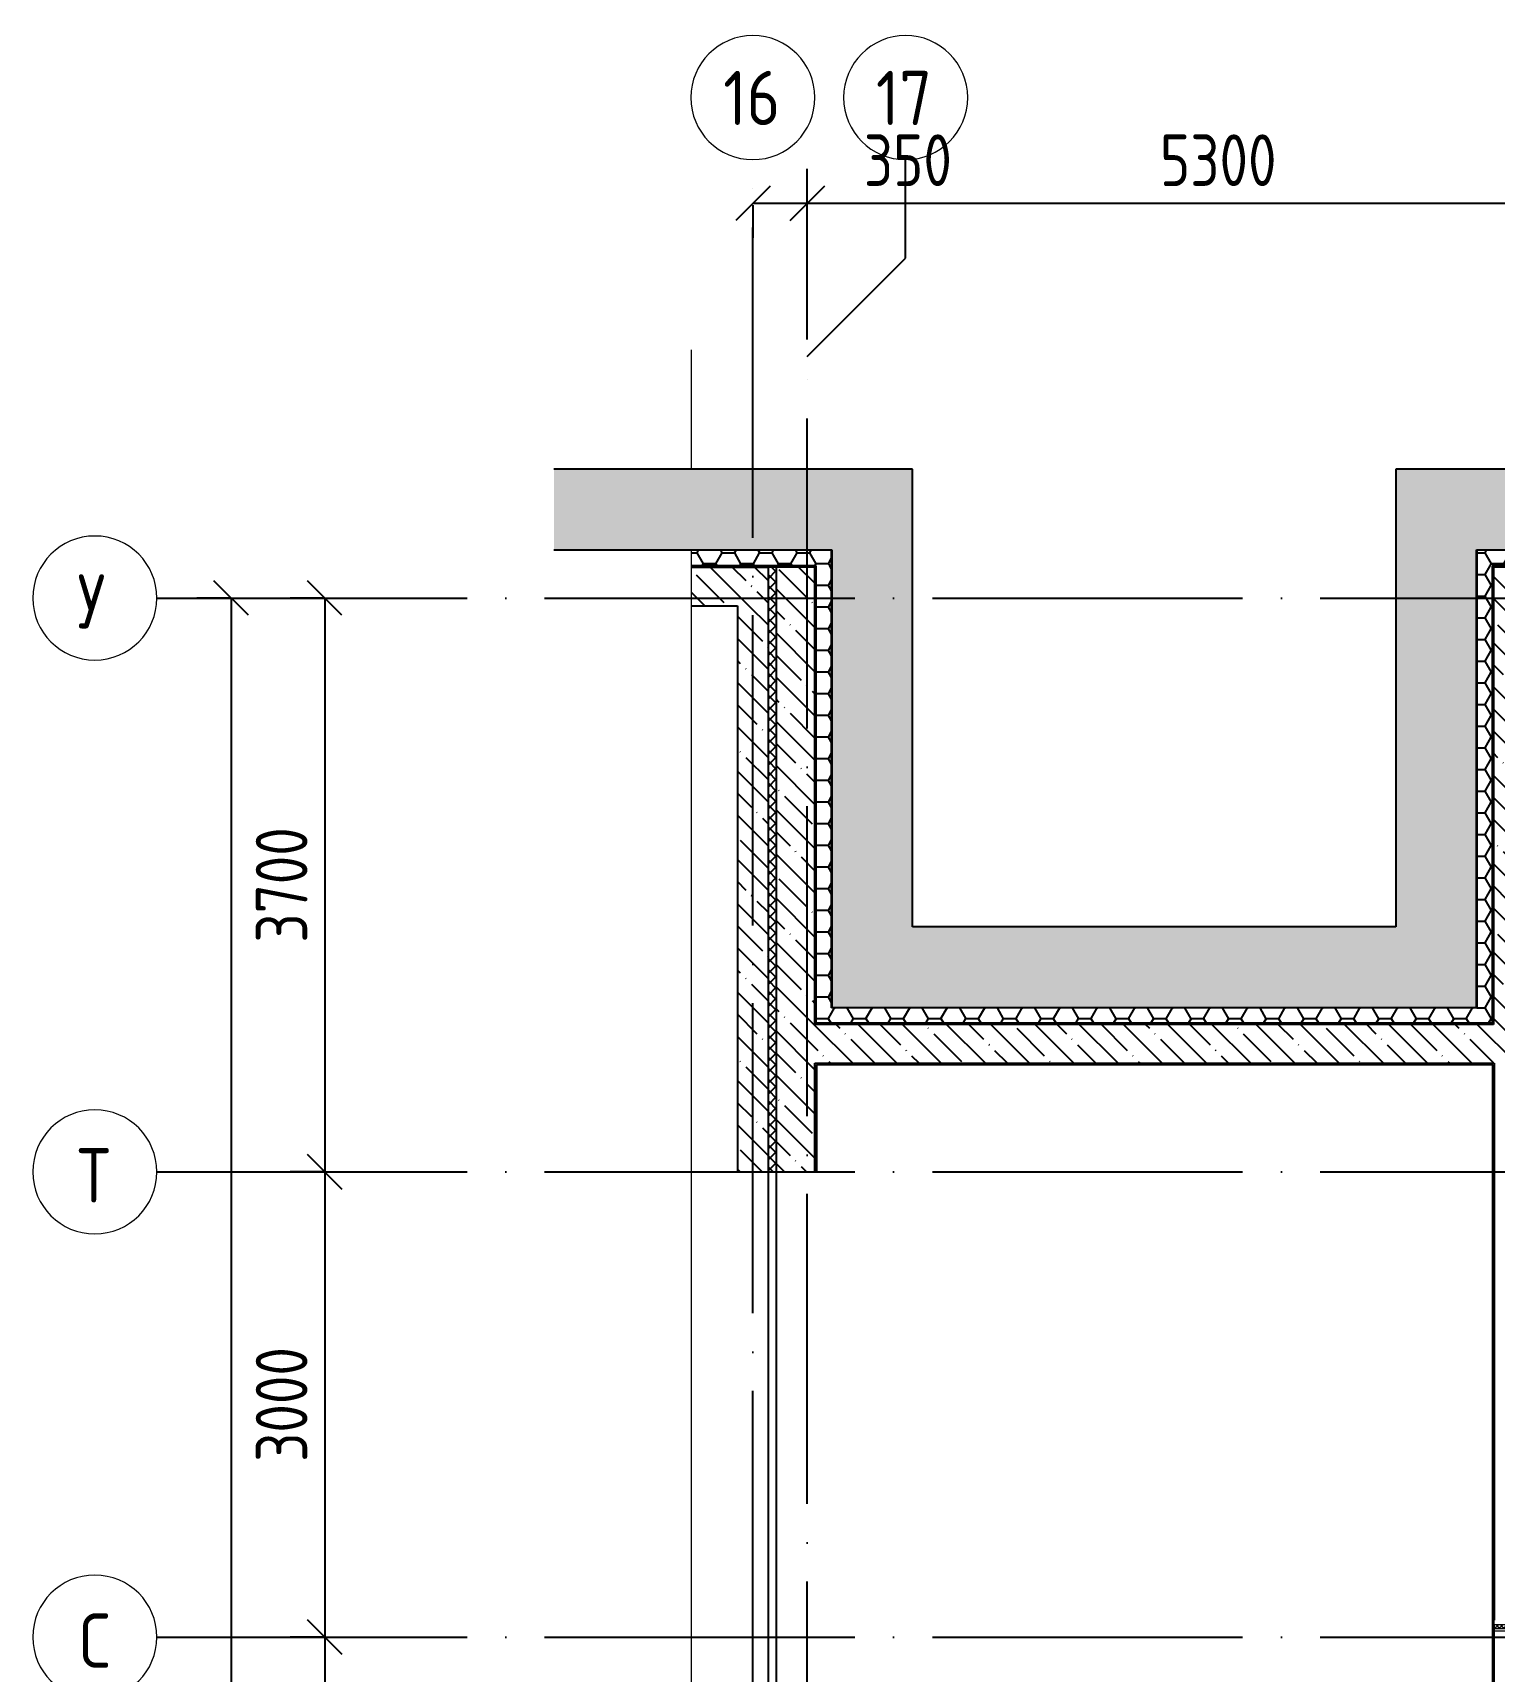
# Model space of a CAD drawing. Header units: millimetres. Extents: x -68946 to 690821, y -552984 to 293768.
# Drawn here: x 75505 to 84928, y 166341 to 176906 of the extents above; entities that cross this region are included whole.
import ezdxf

# ---------------------------------------------------------------- set-up
doc = ezdxf.new("R2010")
doc.units = ezdxf.units.MM
doc.linetypes.add('ADSK_Линия сетки', pattern=[2500, 2000, -250, 0, -250])
doc.layers.get('Defpoints').update_dxf_attribs({"color": 250})
for name, color, linetype, lineweight in [('A-ANNO-DIMS', 250, 'Continuous', 9), ('A-DETL-2', 250, 'Continuous', 5), ('A-DETL-GENF-1', 250, 'Continuous', 5), ('A-DOOR', 250, 'Continuous', 5), ('A-DOOR-1', 250, 'Continuous', 13), ('A-DOOR-FRAM', 250, 'Continuous', 5), ('A-FLOR-1', 250, 'Continuous', 5), ('A-WALL', 250, 'Continuous', 9), ('A-WALL-1', 250, 'Continuous', 50), ('A-WALL-2', 250, 'Continuous', 5), ('A-WALL-3', 250, 'Continuous', 13), ('I-WALL-1', 250, 'Continuous', 5), ('Оси', 250, 'Continuous', 9), ('Оси-1', 250, 'ADSK_Линия сетки', 9)]:
    doc.layers.add(name, color=color, linetype=linetype, lineweight=lineweight)
doc.styles.add('GOST Common', font='', dxfattribs={"width": 0.9, "height": 350})
doc.styles.get("Standard").update_dxf_attribs({"font": 'ГОСТ тип А.ttf'})
doc.styles.get('GOST Common').set_extended_font_data('GOST Common')
doc.dimstyles.new('А3', dxfattribs={"dimtxt": 333, "dimasz": 222, "dimexe": 222, "dimexo": 111, "dimgap": 111, "dimtad": 1, "dimtoh": 1, "dimdec": 0, "dimrnd": 0.0015, "dimzin": 0, "dimdsep": 46, "dimtxsty": 'Standard', "dimblk": 'OBLIQUE', "dimcen": 0, "dimclrd": 7, "dimclre": 7, "dimclrt": 7, "dimadec": 0, "dimazin": 0, "dimtfac": 1, "dimtdec": 0, "dimtofl": 0, "dimtmove": 0, "dimatfit": 3, "dimfxl": 1, "dimtolj": 1, "dimtzin": 0, "dimarcsym": 0})
pattern_1 = [(135, (10997.54, 114885.93), (-142.5612, -142.5612), []), (135, (11140.1, 114885.93), (-142.5612, -142.5612), [252.016, -50.403, 3.353, -47.05])]
pattern_2 = [(0, (10997.54, 114885.926), (120.968, 69.841), [80.645, -161.29]), (120, (10997.54, 114885.926), (-120.96808, 69.84086), [80.645, -161.29]), (60, (10997.54, 114885.926), (-8e-05, 139.68186), [0, -161.29, 80.645, 0])]

# ---------------------------------------------------------------- blocks, each defined once
blk = doc.blocks.new('Дверь_СКБ_1Ст_Внутренняя - СОШ_Д-1п_Дв_1200x2100h-31541112-АР1_Кладочный план подвала_ Блок 2_ 3')
at = {"layer": 'A-DOOR'}
h = blk.add_hatch(dxfattribs=at)
h.set_pattern_fill('FP_8', color=256, style=0, pattern_type=2)
h.set_pattern_definition([(135, (1701.41, 164.685), (-14.14214, -14.14214), []), (225, (1701.41, 164.685), (14.14214, -14.14214), [])])
h.paths.add_polyline_path([(612.5, 100), (587.5, 100), (587.5, -100), (612.5, -100)])
at = {"layer": 'A-DOOR-FRAM'}
h = blk.add_hatch(dxfattribs=at)
h.set_pattern_fill('FP_9', color=256, style=0, pattern_type=2)
h.set_pattern_definition([(45, (-421.384, 164.685), (-14.1421, 14.1421), []), (135, (-421.384, 164.685), (-14.1421, -14.1421), [])])
h.paths.add_polyline_path([(-562.5, 100), (-587.5, 100), (-587.5, -100), (-562.5, -100)])
at = {"layer": 'A-DOOR'}
blk.add_arc((562.5, 100), 1100, 90, 180, dxfattribs=at)
at = {"layer": 'A-DOOR-1'}
for p, q in [((562.5, 1200), (522.5, 1200)), ((522.5, 1200), (522.5, 100)), ((562.5, 100), (562.5, 1200)), ((522.5, 100), (562.5, 100))]:
    blk.add_line(p, q, dxfattribs=at)
at = {"layer": 'A-DOOR-FRAM'}
for p, q in [((-547.5, 108), (-617.5, 108)), ((-617.5, 108), (-617.5, 100)), ((-547.5, 100), (-547.5, 108)), ((642.5, 108), (572.5, 108)), ((572.5, 108), (572.5, 100)), ((642.5, 100), (642.5, 108)), ((-617.5, 100), (-547.5, 100)), ((-562.5, 100), (-587.5, 100)), ((-587.5, 100), (-587.5, -100)), ((-537.5, 100), (-562.5, 100)), ((-562.5, 100), (-562.5, 20)), ((-562.5, -100), (-562.5, 100)), ((-547.5, 100), (-562.5, 100)), ((-562.5, 100), (-562.5, 99)), ((-562.5, 99), (-547.5, 99)), ((-562.5, 20), (-527.5, 20)), ((-547.5, 20), (-562.5, 20)), ((-562.5, 20), (-562.5, -100)), ((-547.5, 99), (-547.5, 100)), ((-547.5, -100), (-547.5, 20)), ((-537.5, 60), (-537.5, 100)), ((-527.5, 60), (-537.5, 60)), ((-527.5, 20), (-527.5, 60)), ((562.5, 60), (552.5, 60)), ((552.5, 60), (552.5, 20)), ((552.5, 20), (587.5, 20)), ((562.5, 100), (562.5, 60)), ((587.5, 100), (562.5, 100)), ((587.5, 100), (572.5, 100)), ((572.5, 100), (572.5, 99)), ((572.5, 100), (642.5, 100)), ((572.5, 99), (587.5, 99)), ((587.5, 20), (572.5, 20)), ((572.5, 20), (572.5, -100)), ((587.5, 20), (587.5, 100)), ((612.5, 100), (587.5, 100)), ((587.5, 100), (587.5, -100)), ((587.5, 99), (587.5, 100)), ((587.5, -100), (587.5, 20)), ((612.5, -100), (612.5, 100)), ((-547.5, -100), (-617.5, -100)), ((-617.5, -100), (-617.5, -108)), ((-587.5, -100), (-562.5, -100)), ((-562.5, -100), (-547.5, -100)), ((-547.5, -108), (-547.5, -100)), ((572.5, -100), (587.5, -100)), ((642.5, -100), (572.5, -100)), ((572.5, -100), (572.5, -108)), ((587.5, -100), (612.5, -100)), ((642.5, -108), (642.5, -100)), ((-617.5, -108), (-547.5, -108)), ((572.5, -108), (642.5, -108))]:
    blk.add_line(p, q, dxfattribs=at)
blk = doc.blocks.new('DET_L_Линия разрыва1 - М10 2-30485202-АР1_Кладочный план подвала_ Блок 2_ 3')
at = {"layer": 'A-DETL-GENF-1'}
for p, q in [((9380, 0), (17410, 0)), ((17930, 0), (18700, 0))]:
    blk.add_line(p, q, dxfattribs=at)
blk = doc.blocks.new('Ось сетки - Круг_Ø8 мм-39983606-АР1_Кладочный план подвала_ Блок 2_ 3')
at = {"layer": 'Оси'}
for start, end in [(360, 180), (180, 360)]:
    blk.add_arc((0, 0), 4, start, end, dxfattribs=at)
blk = doc.blocks.new('_Oblique')
at = {"color": 0, "linetype": 'ByBlock', "lineweight": -2}
blk.add_line((-0.5, -0.5), (0.5, 0.5), dxfattribs=at)
blk = doc.blocks.new('*D5216')
at = {"layer": 'A-ANNO-DIMS', "color": 7, "lineweight": -2, "transparency": 16777216}
for p, q in [((77376, 173261), (77165, 173261)), ((77387, 173261), (77387, 169561)), ((77376, 169561), (77165, 169561))]:
    blk.add_line(p, q, dxfattribs=at)
at = {"layer": 'Defpoints', "color": 0, "lineweight": 30, "transparency": 16777216}
for p in [(77487, 173261), (77387, 169561), (77487, 169561)]:
    blk.add_point(p, dxfattribs=at)
at = {"layer": 'A-ANNO-DIMS', "color": 7, "lineweight": -2, "transparency": 16777216, "xscale": 222, "yscale": 222, "zscale": 222}
for p, rotation in [((77387, 173261), 90), ((77387, 169561), 270)]:
    blk.add_blockref('_Oblique', p, dxfattribs=dict(at, rotation=rotation))
at = {"layer": 'A-ANNO-DIMS', "color": 7, "lineweight": -2, "transparency": 16777216, "insert": (77109, 171411), "char_height": 333, "width": 2.48, "attachment_point": 5, "rotation": 90}
blk.add_mtext('\\A1;3700', dxfattribs=at)
blk = doc.blocks.new('*D5217')
at = {"layer": 'A-ANNO-DIMS', "color": 7, "lineweight": -2, "transparency": 16777216}
for p, q in [((77376, 169561), (77165, 169561)), ((77387, 169561), (77387, 166561)), ((77376, 166561), (77165, 166561))]:
    blk.add_line(p, q, dxfattribs=at)
at = {"layer": 'Defpoints', "color": 0, "lineweight": 30, "transparency": 16777216}
for p in [(77487, 169561), (77387, 166561), (77487, 166561)]:
    blk.add_point(p, dxfattribs=at)
at = {"layer": 'A-ANNO-DIMS', "color": 7, "lineweight": -2, "transparency": 16777216, "xscale": 222, "yscale": 222, "zscale": 222}
for p, rotation in [((77387, 169561), 90), ((77387, 166561), 270)]:
    blk.add_blockref('_Oblique', p, dxfattribs=dict(at, rotation=rotation))
at = {"layer": 'A-ANNO-DIMS', "color": 7, "lineweight": -2, "transparency": 16777216, "insert": (77109, 168061), "char_height": 333, "width": 2.48, "attachment_point": 5, "rotation": 90}
blk.add_mtext('\\A1;3000', dxfattribs=at)
blk = doc.blocks.new('*D5218')
at = {"layer": 'A-ANNO-DIMS', "color": 7, "lineweight": -2, "transparency": 16777216}
for p, q in [((77376, 166561), (77165, 166561)), ((77387, 166561), (77387, 165861)), ((77376, 165861), (77165, 165861)), ((77387, 165861), (77387, 165639)), ((77387, 165639), (76643, 165639))]:
    blk.add_line(p, q, dxfattribs=at)
at = {"layer": 'Defpoints', "color": 0, "lineweight": 30, "transparency": 16777216}
for p in [(77487, 166561), (77387, 165861), (77487, 165861)]:
    blk.add_point(p, dxfattribs=at)
at = {"layer": 'A-ANNO-DIMS', "color": 7, "lineweight": -2, "transparency": 16777216, "xscale": 222, "yscale": 222, "zscale": 222}
for p, rotation in [((77387, 166561), 90), ((77387, 165861), 270)]:
    blk.add_blockref('_Oblique', p, dxfattribs=dict(at, rotation=rotation))
at = {"layer": 'A-ANNO-DIMS', "color": 7, "lineweight": -2, "transparency": 16777216, "insert": (76959, 165916), "char_height": 333, "width": 1.86, "attachment_point": 5}
blk.add_mtext('\\A1;700', dxfattribs=at)
blk = doc.blocks.new('*D5164')
at = {"layer": 'A-ANNO-DIMS', "color": 7, "lineweight": -2, "transparency": 16777216}
for p, q in [((76773, 173261), (76562, 173261)), ((76784, 173261), (76784, 114911)), ((76773, 114911), (76562, 114911))]:
    blk.add_line(p, q, dxfattribs=at)
at = {"layer": 'Defpoints', "color": 0, "lineweight": 30, "transparency": 16777216}
for p in [(76884, 173261), (76784, 114911), (76884, 114911)]:
    blk.add_point(p, dxfattribs=at)
at = {"layer": 'A-ANNO-DIMS', "color": 7, "lineweight": -2, "transparency": 16777216, "xscale": 222, "yscale": 222, "zscale": 222}
for p, rotation in [((76784, 173261), 90), ((76784, 114911), 270)]:
    blk.add_blockref('_Oblique', p, dxfattribs=dict(at, rotation=rotation))
at = {"layer": 'A-ANNO-DIMS', "color": 7, "lineweight": -2, "transparency": 16777216, "insert": (76507, 144086), "char_height": 333, "width": 3.1, "attachment_point": 5, "rotation": 90}
blk.add_mtext('\\A1;58350', dxfattribs=at)
blk = doc.blocks.new('*D5110')
at = {"layer": 'A-ANNO-DIMS', "color": 7, "lineweight": -2, "transparency": 16777216}
for p, q in [((80498, 174929), (80498, 176028)), ((80148, 175806), (80498, 175806)), ((80498, 175806), (81574, 175806)), ((80148, 175795), (80148, 175584))]:
    blk.add_line(p, q, dxfattribs=at)
at = {"layer": 'Defpoints', "color": 0, "lineweight": 30, "transparency": 16777216}
for p in [(80148, 175906), (80498, 175806), (80498, 174818)]:
    blk.add_point(p, dxfattribs=at)
at = {"layer": 'A-ANNO-DIMS', "color": 7, "lineweight": -2, "transparency": 16777216, "xscale": 222, "yscale": 222, "zscale": 222, "rotation": 180}
blk.add_blockref('_Oblique', (80148, 175806), dxfattribs=at)
at = {"layer": 'A-ANNO-DIMS', "color": 7, "lineweight": -2, "transparency": 16777216, "xscale": 222, "yscale": 222, "zscale": 222}
blk.add_blockref('_Oblique', (80498, 175806), dxfattribs=at)
at = {"layer": 'A-ANNO-DIMS', "color": 7, "lineweight": -2, "transparency": 16777216, "insert": (81147, 176084), "char_height": 333, "width": 1.86, "attachment_point": 5}
blk.add_mtext('\\A1;350', dxfattribs=at)
blk = doc.blocks.new('*D5111')
at = {"layer": 'A-ANNO-DIMS', "color": 7, "lineweight": -2, "transparency": 16777216}
for p, q in [((80498, 174929), (80498, 176028)), ((80498, 175806), (85798, 175806)), ((85798, 175795), (85798, 175584))]:
    blk.add_line(p, q, dxfattribs=at)
at = {"layer": 'Defpoints', "color": 0, "lineweight": 30, "transparency": 16777216}
for p in [(85798, 175906), (85798, 175806), (80498, 174818)]:
    blk.add_point(p, dxfattribs=at)
at = {"layer": 'A-ANNO-DIMS', "color": 7, "lineweight": -2, "transparency": 16777216, "xscale": 222, "yscale": 222, "zscale": 222, "rotation": 180}
blk.add_blockref('_Oblique', (80498, 175806), dxfattribs=at)
at = {"layer": 'A-ANNO-DIMS', "color": 7, "lineweight": -2, "transparency": 16777216, "xscale": 222, "yscale": 222, "zscale": 222}
blk.add_blockref('_Oblique', (85798, 175806), dxfattribs=at)
at = {"layer": 'A-ANNO-DIMS', "color": 7, "lineweight": -2, "transparency": 16777216, "insert": (83148, 176084), "char_height": 333, "width": 2.48, "attachment_point": 5}
blk.add_mtext('\\A1;5300', dxfattribs=at)

msp = doc.modelspace()

# ---------------------------------------------------------------- hatches: boundary and pattern name
at = {"layer": 'A-DETL-GENF-1', "lineweight": -2}
h = msp.add_hatch(dxfattribs=at)
h.set_pattern_fill('FP_124', color=256, style=0, pattern_type=2)
h.set_pattern_definition([(135, (11421.8, 114885.93), (-424.26407, 3e-14), [600, 0, 0, 0]), (45, (10997.54, 114885.93), (-424.26407, 0), [600, 0, 0, 0]), (45, (10997.54, 115098.06), (-424.26407, 0), [150, -450]), (135, (11315.74, 115204.12), (-424.26407, 3e-14), [150, -450]), (45, (11315.74, 114992), (-424.26407, 0), [150, -450]), (135, (11209.67, 114885.93), (-424.26407, 3e-14), [150, -450])])
h.paths.add_polyline_path([(164577.5167, 114080.9267), (164577.5167, 174490.9262), (146867.5374, 174490.9262), (146867.5253, 174090.9262), (132367.5473, 174090.9262), (132367.5473, 172390.9267), (129627.538, 172390.9267), (129627.538, 174090.9262), (120727.5383, 174090.9262), (120727.5383, 174490.9262), (87962.538, 174490.9262), (87962.538, 174090.9267), (84292.5374, 174090.9267), (84292.5374, 171140.9262), (81177.5374, 171140.9262), (81177.5374, 174090.9267), (78864.3215, 174090.9267), (78864.3215, 173570.9267), (80657.5374, 173570.9267), (80657.5374, 170620.9262), (84812.5374, 170620.9262), (84812.5374, 173570.9267), (88482.538, 173570.9267), (88482.538, 173970.9262), (120207.5383, 173970.9262), (120207.5383, 173570.9262), (129107.538, 173570.9262), (129107.538, 171870.9267), (132887.5473, 171870.9267), (132887.5473, 173570.9262), (147387.5374, 173570.9262), (147387.5374, 173970.9262), (164057.5167, 173970.9262), (164057.5167, 114600.9267), (147387.5977, 114600.9267), (147387.5977, 127320.9262), (136557.5374, 127320.9262), (136557.5374, 124800.9267), (124737.538, 124800.9267), (124737.538, 133800.9262), (115587.538, 133800.9262), (115587.538, 141000.9267), (80187.5374, 141000.9267), (80187.5374, 158100.9262), (78864.3215, 158100.9262), (78864.3215, 157580.9262), (79667.5374, 157580.9262), (79667.5374, 140480.9267), (115067.538, 140480.9267), (115067.538, 133280.9262), (124217.538, 133280.9262), (124217.538, 124280.9267), (137077.5374, 124280.9267), (137077.5374, 126800.9262), (146867.5977, 126800.9262), (146867.5977, 114080.9267), (159660.2072, 114080.9267)])
at = {"layer": 'A-WALL', "lineweight": -2}
for points in [[(80547.5374, 173460.9267), (80555.5374, 173460.9267), (80555.5374, 173468.9267), (79751.5299, 173468.9267), (79751.5299, 173460.9267), (80297.5374, 173460.9267)], [(80555.5374, 170510.9262), (80555.5374, 173460.9267), (80547.5374, 173460.9267), (80547.5374, 170510.9262)], [(88592.538, 173460.9267), (88592.538, 173468.9267), (84914.5374, 173468.9267), (84914.5374, 173460.9267), (88290.5081, 173460.9267)], [(84922.5374, 170510.9262), (84922.5374, 173460.9267), (84914.5374, 173460.9267), (84914.5374, 170510.9262)], [(84812.5374, 170510.9262), (84914.5374, 170510.9262), (84914.5374, 170518.9262), (80555.5374, 170518.9262), (80555.5374, 170510.9262), (84250.7138, 170510.9262)]]:
    msp.add_hatch(color=256, dxfattribs=at).paths.add_polyline_path(points)
at = {"layer": 'A-WALL-2', "lineweight": -2}
h = msp.add_hatch(dxfattribs=at)
h.set_pattern_fill('FP_3', color=256, style=0, pattern_type=2)
h.set_pattern_definition(pattern_2)
h.paths.add_polyline_path([(80555.5374, 173468.9267), (80655.5374, 173468.9267), (80655.5374, 173568.9267), (79751.5299, 173568.9267), (79751.5299, 173468.9267)])
h = msp.add_hatch(dxfattribs=at)
h.set_pattern_fill('FP_3', color=256, style=0, pattern_type=2)
h.set_pattern_definition(pattern_2)
h.paths.add_polyline_path([(88584.538, 173468.9267), (88584.538, 173568.9267), (84814.5374, 173568.9267), (84814.5374, 173468.9267), (88290.5081, 173468.9267)])
h = msp.add_hatch(dxfattribs=at)
h.set_pattern_fill('FP_3', color=256, style=0, pattern_type=2)
h.set_pattern_definition(pattern_2)
h.paths.add_polyline_path([(80555.5374, 170518.9262), (80655.5374, 170518.9262), (80655.5374, 173460.9267), (80657.5374, 173460.9267), (80657.5374, 173468.9267), (80555.5374, 173468.9267), (80555.5374, 172355.2998)])
h = msp.add_hatch(dxfattribs=at)
h.set_pattern_fill('FP_3', color=256, style=0, pattern_type=2)
h.set_pattern_definition(pattern_2)
h.paths.add_polyline_path([(84814.5374, 170518.9262), (84914.5374, 170518.9262), (84914.5374, 173468.9267), (84812.5374, 173468.9267), (84812.5374, 173460.9267), (84814.5374, 173460.9267), (84814.5374, 170618.9262)])
h = msp.add_hatch(dxfattribs=at)
h.set_pattern_fill('FP_3', color=256, style=0, pattern_type=2)
h.set_pattern_definition(pattern_2)
h.paths.add_polyline_path([(84812.5374, 170518.9262), (84814.5374, 170518.9262), (84814.5374, 170618.9262), (80655.5374, 170618.9262), (80655.5374, 170518.9262), (84250.7138, 170518.9262)])
at = {"layer": 'I-WALL-1', "lineweight": -2}
h = msp.add_hatch(dxfattribs=at)
h.set_pattern_fill('FP_1', color=256, style=0, pattern_type=2)
h.set_pattern_definition(pattern_1)
h.paths.add_polyline_path([(80247.5374, 173210.9267), (80247.5374, 173460.9267), (79751.5299, 173460.9267), (79751.5299, 173210.9267), (80047.5374, 173210.9267)])
h = msp.add_hatch(dxfattribs=at)
h.set_pattern_fill('FP_110', color=256, style=0, pattern_type=2)
h.set_pattern_definition([(45, (10997.537, 114885.926), (-35.35534, 35.35534), []), (135, (10997.537, 114885.926), (-35.35534, -35.35534), [])])
h.paths.add_polyline_path([(80297.5374, 169560.9262), (80297.5374, 173460.9267), (80247.5374, 173460.9267), (80247.5374, 169560.9262)])
h = msp.add_hatch(dxfattribs=at)
h.set_pattern_fill('FP_1', color=256, style=0, pattern_type=2)
h.set_pattern_definition(pattern_1)
h.paths.add_polyline_path([(80297.5374, 169560.9262), (80547.5374, 169560.9262), (80547.5374, 173460.9267), (80297.5374, 173460.9267), (80297.5374, 172355.2998)])
h = msp.add_hatch(dxfattribs=at)
h.set_pattern_fill('FP_1', color=256, style=0, pattern_type=2)
h.set_pattern_definition(pattern_1)
h.paths.add_polyline_path([(84922.5167, 170510.9262), (85172.5167, 170510.9262), (85172.5167, 173460.9267), (84922.5167, 173460.9267), (84922.5167, 172355.2998)])
h = msp.add_hatch(dxfattribs=at)
h.set_pattern_fill('FP_1', color=256, style=0, pattern_type=2)
h.set_pattern_definition(pattern_1)
h.paths.add_polyline_path([(80247.5374, 169560.9262), (80247.5374, 173210.9267), (80047.5374, 173210.9267), (80047.5374, 169560.9262)])
h = msp.add_hatch(dxfattribs=at)
h.set_pattern_fill('FP_1', color=256, style=0, pattern_type=2)
h.set_pattern_definition(pattern_1)
h.paths.add_polyline_path([(85172.5167, 170260.9262), (85172.5167, 170510.9262), (80547.5374, 170510.9262), (80547.5374, 170260.9262), (85127.5374, 170260.9262)])

# ---------------------------------------------------------------- linework, layer by layer
at = {"layer": 'A-DETL-2', "lineweight": -2}
for p, q in [((81177.5374, 174090.9267), (78864.3215, 174090.9267)), ((81177.5374, 171140.9262), (81177.5374, 174090.9267)), ((87962.538, 174090.9267), (84292.5374, 174090.9267)), ((84292.5374, 174090.9267), (84292.5374, 171140.9262)), ((78864.3215, 173570.9267), (80657.5374, 173570.9267)), ((80657.5374, 173570.9267), (80657.5374, 170620.9262)), ((84812.5374, 170620.9262), (84812.5374, 173570.9267)), ((84812.5374, 173570.9267), (88482.538, 173570.9267)), ((84292.5374, 171140.9262), (81177.5374, 171140.9262)), ((80657.5374, 170620.9262), (84812.5374, 170620.9262))]:
    msp.add_line(p, q, dxfattribs=at)
at = {"layer": 'A-FLOR-1', "lineweight": -2}
for p, q in [((84917.5374, 170250.9262), (80557.5374, 170250.9262)), ((80557.5374, 170250.9262), (80557.5374, 169560.9262)), ((84917.5374, 164850.9262), (84917.5374, 170250.9262)), ((80247.5374, 166270.9267), (80247.5374, 169560.9262)), ((80297.5374, 169560.9262), (80297.5374, 166265.9267)), ((80557.5374, 169560.9262), (80547.5374, 169560.9262))]:
    msp.add_line(p, q, dxfattribs=at)
at = {"layer": 'A-WALL-1', "lineweight": -2}
for p, q in [((80247.5374, 173460.9267), (79751.5299, 173460.9267)), ((80247.5374, 169560.9262), (80247.5374, 173460.9267)), ((80297.5374, 173460.9267), (80297.5374, 169560.9262)), ((80547.5374, 173460.9267), (80297.5374, 173460.9267)), ((80547.5374, 170510.9262), (80547.5374, 173460.9267)), ((84922.5167, 173460.9267), (84922.5167, 170510.9262)), ((88592.538, 173460.9267), (84922.5167, 173460.9267)), ((79751.5299, 173210.9267), (80047.5374, 173210.9267)), ((80047.5374, 173210.9267), (80047.5374, 169560.9262)), ((84922.5167, 170510.9262), (80547.5374, 170510.9262)), ((80547.5374, 170260.9262), (84927.5374, 170260.9262)), ((80547.5374, 169560.9262), (80547.5374, 170260.9262)), ((84927.5374, 170260.9262), (84927.5374, 166670.9262)), ((80047.5374, 169560.9262), (80247.5374, 169560.9262)), ((80297.5374, 169560.9262), (80547.5374, 169560.9262))]:
    msp.add_line(p, q, dxfattribs=at)
at = {"layer": 'A-WALL-2', "lineweight": -2}
for p, q in [((80657.5374, 173568.9267), (79751.5299, 173568.9267)), ((80655.5374, 170618.9262), (80655.5374, 173570.9267)), ((88484.538, 173568.9267), (84812.5374, 173568.9267)), ((84814.5374, 173570.9267), (84814.5374, 170618.9262)), ((80297.5374, 173460.9267), (80247.5374, 173460.9267)), ((80655.5374, 173468.9267), (80657.5374, 173468.9267)), ((84812.5374, 173468.9267), (84814.5374, 173468.9267)), ((84814.5374, 170618.9262), (80655.5374, 170618.9262))]:
    msp.add_line(p, q, dxfattribs=at)
at = {"layer": 'A-WALL-3', "lineweight": -2}
for p, q in [((80555.5374, 173468.9267), (79751.5299, 173468.9267)), ((79751.5299, 173460.9267), (80247.5374, 173460.9267)), ((80555.5374, 170518.9262), (80555.5374, 173468.9267)), ((88584.538, 173468.9267), (84914.5374, 173468.9267)), ((84914.5374, 173468.9267), (84914.5374, 170518.9262)), ((84922.5374, 170510.9262), (84922.5374, 173460.9267)), ((84914.5374, 170518.9262), (80555.5374, 170518.9262)), ((84922.5167, 170510.9262), (84922.5374, 170510.9262)), ((80247.5374, 169560.9262), (80297.5374, 169560.9262))]:
    msp.add_line(p, q, dxfattribs=at)
at = {"layer": 'I-WALL-1', "lineweight": -2}
msp.add_line((84927.5374, 165480.9262), (84927.5374, 166600.9262), dxfattribs=at)
at = {"layer": 'Оси', "lineweight": -2}
for p, q in [((81132.5374, 175452.9307), (81132.5374, 176087.9307)), ((80497.5374, 174817.9307), (81132.5374, 175452.9307))]:
    msp.add_line(p, q, dxfattribs=at)
at = {"layer": 'Оси-1', "lineweight": -2}
for p, q in [((80147.5374, 111147.0862), (80147.5374, 176087.9307)), ((80497.5374, 112417.0862), (80497.5374, 174817.9307)), ((76304.6994, 173260.9262), (165452.1084, 173260.9262)), ((76304.6994, 169560.9262), (167606.3171, 169560.9262)), ((76304.6994, 166560.9262), (166722.1084, 166560.9262))]:
    msp.add_line(p, q, dxfattribs=at)

# ---------------------------------------------------------------- block references
at = {"layer": 'A-DETL-GENF-1', "lineweight": -2, "rotation": 89.9999999999999}
msp.add_blockref('DET_L_Линия разрыва1 - М10 2-30485202-АР1_Кладочный план подвала_ Блок 2_ 3', (79751.5299, 156160.8696), dxfattribs=at)
at = {"layer": 'A-DOOR', "lineweight": -2, "rotation": 269.9999999999999}
msp.add_blockref('Дверь_СКБ_1Ст_Внутренняя - СОШ_Д-1п_Дв_1200x2100h-31541112-АР1_Кладочный план подвала_ Блок 2_ 3', (85027.5374, 166053.4262), dxfattribs=at)
at = {"layer": 'Оси', "lineweight": -2, "xscale": 99.99999999999993, "yscale": 99.99999999999993, "zscale": 99.99999999999993}
for p in [(80147.5374, 176487.9307), (81132.5374, 176487.9307)]:
    msp.add_blockref('Ось сетки - Круг_Ø8 мм-39983606-АР1_Кладочный план подвала_ Блок 2_ 3', p, dxfattribs=at)
at = {"layer": 'Оси', "lineweight": -2, "xscale": 99.99999999999993, "yscale": 99.99999999999993, "zscale": 99.99999999999993, "rotation": 269.9999999999994}
for p in [(75904.6994, 173260.9262), (75904.6994, 169560.9262), (75904.6994, 166560.9262)]:
    msp.add_blockref('Ось сетки - Круг_Ø8 мм-39983606-АР1_Кладочный план подвала_ Блок 2_ 3', p, dxfattribs=at)

# ---------------------------------------------------------------- texts
at = {"layer": 'Оси', "lineweight": -2, "char_height": 350, "attachment_point": 1, "style": 'GOST Common'}
for s, insert, width in [('16', (79956.3568, 176660.4641), 461.772), ('17', (80941.3568, 176660.4641), 461.772), ('\\fGOST Common|b0|i0|c204|p34|;\\W.9;У', (75791.3766, 173413.5131), 310.253062), ('\\fGOST Common|b0|i0|c204|p34|;\\W.9;Т', (75791.3766, 169713.5131), 310.253062), ('\\fGOST Common|b0|i0|c204|p34|;\\W.9;С', (75806.2266, 166713.5131), 274.177125)]:
    msp.add_mtext(s, dxfattribs=dict(at, insert=insert, width=width))

# ---------------------------------------------------------------- dimensions: what is measured, and where the dimension line sits
at = {"layer": 'A-ANNO-DIMS', "lineweight": -2}
for base, p1, p2, picture, middle in [((80497.5374, 175806.0977), (80147.5374, 175906.0826), (80497.5374, 174817.9307), '*D5110', (81146.8874, 176083.5977)), ((85797.5374, 175806.0977), (80497.5374, 174817.9307), (85797.5374, 175906.0826), '*D5111', (83147.5374, 176083.5977))]:
    dim = msp.add_linear_dim(base=base, p1=p1, p2=p2, dimstyle='А3', dxfattribs=at)
    dim.commit()
    dim.dimension.update_dxf_attribs({"geometry": picture, "text_midpoint": middle})
for base, p1, p2, picture, middle in [((76784.2803, 114910.9262), (76884.2652, 173260.9262), (76884.2652, 114910.9262), '*D5164', (76506.7803, 144085.9262)), ((77386.555, 169560.9262), (77486.5399, 173260.9262), (77486.5399, 169560.9262), '*D5216', (77109.055, 171410.9262)), ((77386.555, 166560.9262), (77486.5399, 169560.9262), (77486.5399, 166560.9262), '*D5217', (77109.055, 168060.9262)), ((77386.555, 165860.9262), (77486.5399, 166560.9262), (77486.5399, 165860.9262), '*D5218', (76959.205, 165916.4262))]:
    dim = msp.add_linear_dim(base=base, p1=p1, p2=p2, angle=90, dimstyle='А3', dxfattribs=at)
    dim.commit()
    dim.dimension.update_dxf_attribs({"geometry": picture, "text_midpoint": middle})

doc.saveas('drawing.dxf')
